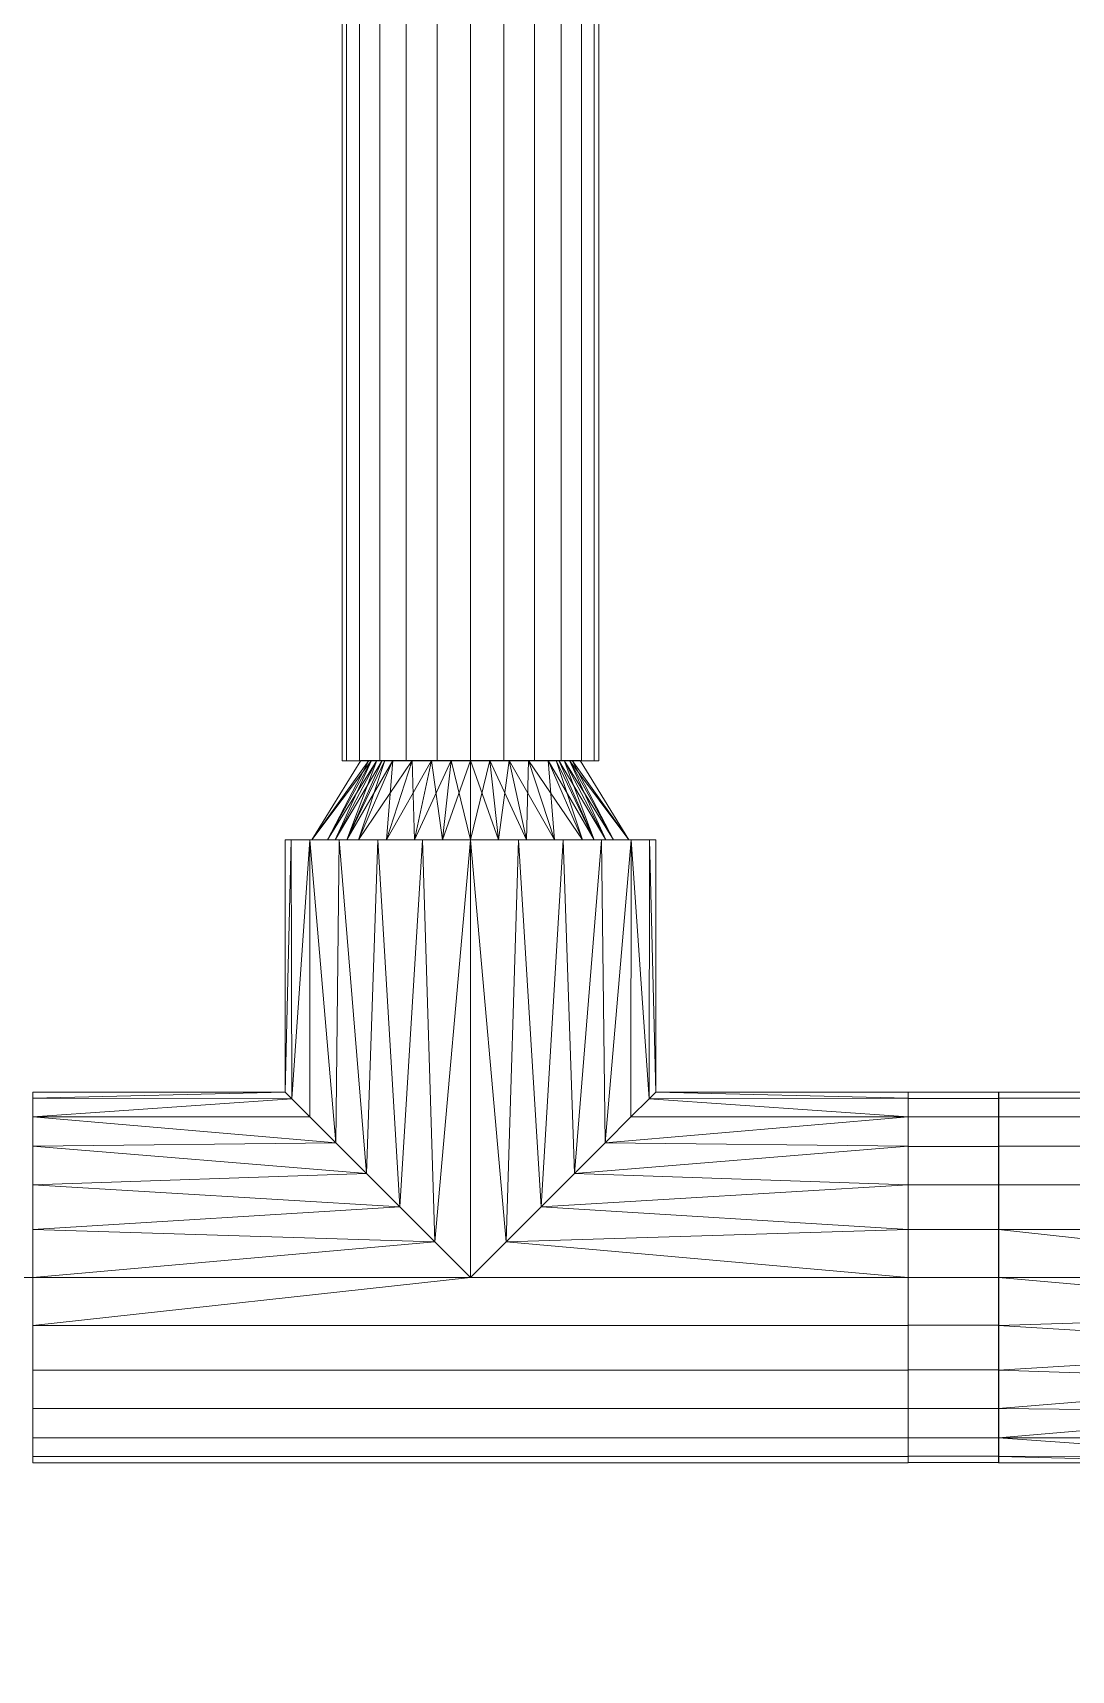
# Model space of a CAD drawing. Header units: inches. Extents: x -3325 to -59, y 5 to 733.
# Drawn here: x -3159.62 to -3154.29, y 470.65 to 479.05 of the extents above; entities that cross this region are included whole.
import ezdxf

# ---------------------------------------------------------------- set-up
doc = ezdxf.new("R2010")
doc.units = ezdxf.units.IN
doc.header["$MEASUREMENT"] = 0
doc.layers.add('P-PIPE', color=10, linetype='Continuous', lineweight=9)

# ---------------------------------------------------------------- blocks, each defined once
blk = doc.blocks.new('Tee - Welded - Generic - Standard-1125979-06 - Fifth Level')
at = {"layer": 'P-PIPE'}
mesh = blk.add_polyface(dxfattribs=at)
corners = [(-2.2441, -0.9508), (-2.2441, -0.9184, 0.2461), (-2.2441, -0.8234, 0.4754), (-2.2441, -0.6723, 0.6723), (-2.2441, -0.4754, 0.8234), (-2.2441, -0.2461, 0.9184), (-2.2441, 0, 0.9508), (-2.2441, 0.2461, 0.9184), (-2.2441, 0.4754, 0.8234), (-2.2441, 0.6723, 0.6723), (-2.2441, 0.8234, 0.4754), (-2.2441, 0.9184, 0.2461), (-2.2441, 0.9508), (-2.2441, 0.9184, -0.2461), (-2.2441, 0.8234, -0.4754), (-2.2441, 0.6723, -0.6723), (-2.2441, 0.4754, -0.8234), (-2.2441, 0.2461, -0.9184), (-2.2441, 0, -0.9508), (-2.2441, -0.2461, -0.9184), (-2.2441, -0.4754, -0.8234), (-2.2441, -0.6723, -0.6723), (-2.2441, -0.8234, -0.4754), (-2.2441, -0.9184, -0.2461)]
mesh.append_faces([[corners[k] for k in face] for face in [(10, 0, 7, 9)]], dxfattribs={"vtx0": -1, "vtx1": -1, "vtx2": -1})
mesh.append_faces([[corners[k] for k in face] for face in [(13, 21, 0, 10)]], dxfattribs={"vtx0": -1, "vtx1": -1, "vtx2": -1, "vtx3": -1})
mesh.append_faces([[corners[k] for k in face] for face in [(13, 16, 20, 21), (5, 7, 0, 1)]], dxfattribs={"vtx0": -1, "vtx1": -1, "vtx3": -1})
mesh.append_faces([[corners[k] for k in face] for face in [(4, 5, 3)]], dxfattribs={"vtx1": -1})
mesh.append_faces([[corners[k] for k in face] for face in [(18, 19, 20), (22, 23, 0, 21), (7, 8, 9), (5, 6, 7)]], dxfattribs={"vtx2": -1})
mesh.append_faces([[corners[k] for k in face] for face in [(16, 17, 18, 20), (1, 2, 3, 5)]], dxfattribs={"vtx2": -1, "vtx3": -1})
mesh.append_faces([[corners[k] for k in face] for face in [(13, 14, 15, 16), (10, 11, 12, 13)]], dxfattribs={"vtx3": -1})
mesh = blk.add_polyface(dxfattribs=at)
corners = [(-2.2441, 0.9508), (-2.2441, 0.9184, 0.2461), (-2.2441, 0.8234, 0.4754), (-2.2441, 0.6723, 0.6723), (-2.2441, 0.4754, 0.8234), (-2.2441, 0.2461, 0.9184), (-2.2441, 0, 0.9508), (-2.2441, -0.2461, 0.9184), (-2.2441, -0.4754, 0.8234), (-2.2441, -0.6723, 0.6723), (-2.2441, -0.8234, 0.4754), (-2.2441, -0.9184, 0.2461), (-2.2441, -0.9508), (-0.9508, -0.9508), (-0.9163, -0.9163, 0.2538), (-0.8229, -0.8229, 0.4762), (-0.6899, -0.6899, 0.6542), (-0.5329, -0.5329, 0.7874), (-0.3617, -0.3617, 0.8793), (-0.1826, -0.1826, 0.9331), (0, 0, 0.9508), (0.1826, -0.1826, 0.9331), (0.3617, -0.3617, 0.8793), (0.5329, -0.5329, 0.7874), (0.6899, -0.6899, 0.6542), (0.8229, -0.8229, 0.4762), (0.9163, -0.9163, 0.2538), (0.9508, -0.9508), (2.2441, -0.9508), (2.2441, -0.9184, 0.2461), (2.2441, -0.8234, 0.4754), (2.2441, -0.6723, 0.6723), (2.2441, -0.4754, 0.8234), (2.2441, -0.2461, 0.9184), (2.2441, 0, 0.9508), (2.2441, 0.2461, 0.9184), (2.2441, 0.4754, 0.8234), (2.2441, 0.6723, 0.6723), (2.2441, 0.8234, 0.4754), (2.2441, 0.9184, 0.2461), (2.2441, 0.9508)]
mesh.append_faces([[corners[k] for k in face] for face in [(13, 11, 12)]], dxfattribs={"vtx0": -1})
mesh.append_faces([[corners[k] for k in face] for face in [(27, 29, 26), (25, 30, 24), (11, 14, 10), (9, 17, 8), (16, 10, 15), (23, 32, 22), (21, 34, 20), (22, 33, 21), (33, 22, 32), (19, 7, 18), (7, 19, 6)]], dxfattribs={"vtx0": -1, "vtx1": -1})
mesh.append_faces([[corners[k] for k in face] for face in [(30, 25, 26), (24, 30, 31), (8, 17, 18), (21, 33, 34), (18, 7, 8), (20, 5, 6)]], dxfattribs={"vtx0": -1, "vtx2": -1})
mesh.append_faces([[corners[k] for k in face] for face in [(20, 34, 35, 5)]], dxfattribs={"vtx0": -1, "vtx2": -1, "vtx3": -1})
mesh.append_faces([[corners[k] for k in face] for face in [(28, 29, 27)]], dxfattribs={"vtx1": -1})
mesh.append_faces([[corners[k] for k in face] for face in [(29, 30, 26), (31, 32, 23), (23, 24, 31), (13, 14, 11), (14, 15, 10), (16, 17, 9), (9, 10, 16), (19, 20, 6)]], dxfattribs={"vtx1": -1, "vtx2": -1})
mesh.append_faces([[corners[k] for k in face] for face in [(38, 39, 1, 2), (36, 37, 3, 4), (37, 38, 2, 3), (35, 36, 4, 5)]], dxfattribs={"vtx1": -1, "vtx3": -1})
mesh.append_faces([[corners[k] for k in face] for face in [(39, 40, 0, 1)]], dxfattribs={"vtx3": -1})
mesh = blk.add_polyface(dxfattribs=at)
corners = [(-2.2441, -0.9508), (-2.2441, -0.9184, -0.2461), (-2.2441, -0.8234, -0.4754), (-2.2441, -0.6723, -0.6723), (-2.2441, -0.4754, -0.8234), (-2.2441, -0.2461, -0.9184), (-2.2441, 0, -0.9508), (-2.2441, 0.2461, -0.9184), (-2.2441, 0.4754, -0.8234), (-2.2441, 0.6723, -0.6723), (-2.2441, 0.8234, -0.4754), (-2.2441, 0.9184, -0.2461), (-2.2441, 0.9508), (2.2441, 0.9508), (2.2441, 0.9184, -0.2461), (2.2441, 0.8234, -0.4754), (2.2441, 0.6723, -0.6723), (2.2441, 0.4754, -0.8234), (2.2441, 0.2461, -0.9184), (2.2441, 0, -0.9508), (2.2441, -0.2461, -0.9184), (2.2441, -0.4754, -0.8234), (2.2441, -0.6723, -0.6723), (2.2441, -0.8234, -0.4754), (2.2441, -0.9184, -0.2461), (2.2441, -0.9508), (0.9508, -0.9508), (0.9163, -0.9163, -0.2538), (0.8229, -0.8229, -0.4762), (0.6899, -0.6899, -0.6542), (0.5329, -0.5329, -0.7874), (0.3617, -0.3617, -0.8793), (0.1826, -0.1826, -0.9331), (0, 0, -0.9508), (-0.1826, -0.1826, -0.9331), (-0.3617, -0.3617, -0.8793), (-0.5329, -0.5329, -0.7874), (-0.6899, -0.6899, -0.6542), (-0.8229, -0.8229, -0.4762), (-0.9163, -0.9163, -0.2538), (-0.9508, -0.9508)]
mesh.append_faces([[corners[k] for k in face] for face in [(1, 40, 0)]], dxfattribs={"vtx0": -1})
mesh.append_faces([[corners[k] for k in face] for face in [(33, 19, 32), (6, 34, 5), (32, 20, 31), (24, 27, 23), (27, 24, 26), (36, 4, 35), (3, 37, 2), (38, 2, 37), (21, 31, 20)]], dxfattribs={"vtx0": -1, "vtx1": -1})
mesh.append_faces([[corners[k] for k in face] for face in [(35, 4, 5), (6, 33, 34), (23, 28, 29), (29, 22, 23), (21, 30, 31), (23, 27, 28), (36, 3, 4), (3, 36, 37), (39, 1, 2)]], dxfattribs={"vtx0": -1, "vtx2": -1})
mesh.append_faces([[corners[k] for k in face] for face in [(19, 20, 32), (34, 35, 5), (6, 7, 33), (21, 22, 30), (29, 30, 22), (39, 40, 1), (38, 39, 2)]], dxfattribs={"vtx1": -1, "vtx2": -1})
mesh.append_faces([[corners[k] for k in face] for face in [(18, 19, 33, 7)]], dxfattribs={"vtx1": -1, "vtx2": -1, "vtx3": -1})
mesh.append_faces([[corners[k] for k in face] for face in [(15, 16, 9, 10), (14, 15, 10, 11), (16, 17, 8, 9), (17, 18, 7, 8)]], dxfattribs={"vtx1": -1, "vtx3": -1})
mesh.append_faces([[corners[k] for k in face] for face in [(12, 13, 14, 11), (24, 25, 26)]], dxfattribs={"vtx2": -1})
mesh = blk.add_polyface(dxfattribs=at)
corners = [(2.2441, -0.9508), (2.2441, -0.9184, -0.2461), (2.2441, -0.8234, -0.4754), (2.2441, -0.6723, -0.6723), (2.2441, -0.4754, -0.8234), (2.2441, -0.2461, -0.9184), (2.2441, 0, -0.9508), (2.2441, 0.2461, -0.9184), (2.2441, 0.4754, -0.8234), (2.2441, 0.6723, -0.6723), (2.2441, 0.8234, -0.4754), (2.2441, 0.9184, -0.2461), (2.2441, 0.9508), (2.2441, 0.9184, 0.2461), (2.2441, 0.8234, 0.4754), (2.2441, 0.6723, 0.6723), (2.2441, 0.4754, 0.8234), (2.2441, 0.2461, 0.9184), (2.2441, 0, 0.9508), (2.2441, -0.2461, 0.9184), (2.2441, -0.4754, 0.8234), (2.2441, -0.6723, 0.6723), (2.2441, -0.8234, 0.4754), (2.2441, -0.9184, 0.2461)]
mesh.append_faces([[corners[k] for k in face] for face in [(21, 19, 20)]], dxfattribs={"vtx0": -1})
mesh.append_faces([[corners[k] for k in face] for face in [(19, 23, 17, 18)]], dxfattribs={"vtx0": -1, "vtx1": -1})
mesh.append_faces([[corners[k] for k in face] for face in [(4, 8, 11, 3), (0, 3, 11, 23)]], dxfattribs={"vtx0": -1, "vtx1": -1, "vtx2": -1})
mesh.append_faces([[corners[k] for k in face] for face in [(11, 14, 17, 23)]], dxfattribs={"vtx0": -1, "vtx1": -1, "vtx2": -1, "vtx3": -1})
mesh.append_faces([[corners[k] for k in face] for face in [(9, 10, 11, 8), (4, 5, 6), (12, 13, 14, 11), (15, 16, 17, 14)]], dxfattribs={"vtx2": -1})
mesh.append_faces([[corners[k] for k in face] for face in [(6, 7, 8, 4), (21, 22, 23, 19)]], dxfattribs={"vtx2": -1, "vtx3": -1})
mesh.append_faces([[corners[k] for k in face] for face in [(0, 1, 2, 3)]], dxfattribs={"vtx3": -1})
mesh = blk.add_polyface(dxfattribs=at)
corners = [(-0.9508, -2.2441), (-0.9184, -2.2441, 0.2461), (-0.8234, -2.2441, 0.4754), (-0.6723, -2.2441, 0.6723), (-0.4754, -2.2441, 0.8234), (-0.2461, -2.2441, 0.9184), (0, -2.2441, 0.9508), (0.2461, -2.2441, 0.9184), (0.4754, -2.2441, 0.8234), (0.6723, -2.2441, 0.6723), (0.8234, -2.2441, 0.4754), (0.9184, -2.2441, 0.2461), (0.9508, -2.2441), (0.9508, -0.9508), (0.9163, -0.9163, 0.2538), (0.8229, -0.8229, 0.4762), (0.6899, -0.6899, 0.6542), (0.5329, -0.5329, 0.7874), (0.3617, -0.3617, 0.8793), (0.1826, -0.1826, 0.9331), (0, 0, 0.9508), (-0.1826, -0.1826, 0.9331), (-0.3617, -0.3617, 0.8793), (-0.5329, -0.5329, 0.7874), (-0.6899, -0.6899, 0.6542), (-0.8229, -0.8229, 0.4762), (-0.9163, -0.9163, 0.2538), (-0.9508, -0.9508)]
mesh.append_faces([[corners[k] for k in face] for face in [(13, 11, 12)]], dxfattribs={"vtx0": -1})
mesh.append_faces([[corners[k] for k in face] for face in [(22, 5, 21), (24, 3, 23), (8, 18, 7), (17, 9, 16)]], dxfattribs={"vtx0": -1, "vtx1": -1})
mesh.append_faces([[corners[k] for k in face] for face in [(24, 2, 3), (26, 1, 2), (22, 4, 5), (6, 20, 21), (21, 5, 6), (19, 6, 7), (16, 9, 10), (17, 8, 9), (6, 19, 20)]], dxfattribs={"vtx0": -1, "vtx2": -1})
mesh.append_faces([[corners[k] for k in face] for face in [(26, 27, 1), (3, 4, 23), (25, 26, 2), (24, 25, 2), (22, 23, 4), (10, 11, 14), (18, 19, 7), (17, 18, 8), (13, 14, 11), (15, 16, 10), (14, 15, 10)]], dxfattribs={"vtx1": -1, "vtx2": -1})
mesh.append_faces([[corners[k] for k in face] for face in [(27, 0, 1)]], dxfattribs={"vtx2": -1})
mesh = blk.add_polyface(dxfattribs=at)
corners = [(0.9508, -2.2441), (0.9184, -2.2441, -0.2461), (0.8234, -2.2441, -0.4754), (0.6723, -2.2441, -0.6723), (0.4754, -2.2441, -0.8234), (0.2461, -2.2441, -0.9184), (0, -2.2441, -0.9508), (-0.2461, -2.2441, -0.9184), (-0.4754, -2.2441, -0.8234), (-0.6723, -2.2441, -0.6723), (-0.8234, -2.2441, -0.4754), (-0.9184, -2.2441, -0.2461), (-0.9508, -2.2441), (-0.9508, -0.9508), (-0.9163, -0.9163, -0.2538), (-0.8229, -0.8229, -0.4762), (-0.6899, -0.6899, -0.6542), (-0.5329, -0.5329, -0.7874), (-0.3617, -0.3617, -0.8793), (-0.1826, -0.1826, -0.9331), (0, 0, -0.9508), (0.1826, -0.1826, -0.9331), (0.3617, -0.3617, -0.8793), (0.5329, -0.5329, -0.7874), (0.6899, -0.6899, -0.6542), (0.8229, -0.8229, -0.4762), (0.9163, -0.9163, -0.2538), (0.9508, -0.9508)]
mesh.append_faces([[corners[k] for k in face] for face in [(13, 11, 12)]], dxfattribs={"vtx0": -1})
mesh.append_faces([[corners[k] for k in face] for face in [(22, 5, 21), (24, 3, 23), (8, 18, 7), (17, 9, 16)]], dxfattribs={"vtx0": -1, "vtx1": -1})
mesh.append_faces([[corners[k] for k in face] for face in [(24, 2, 3), (26, 1, 2), (22, 4, 5), (6, 20, 21), (21, 5, 6), (19, 6, 7), (16, 9, 10), (17, 8, 9), (6, 19, 20)]], dxfattribs={"vtx0": -1, "vtx2": -1})
mesh.append_faces([[corners[k] for k in face] for face in [(0, 1, 27)]], dxfattribs={"vtx1": -1})
mesh.append_faces([[corners[k] for k in face] for face in [(26, 27, 1), (3, 4, 23), (25, 26, 2), (24, 25, 2), (22, 23, 4), (10, 11, 14), (18, 19, 7), (17, 18, 8), (13, 14, 11), (15, 16, 10), (14, 15, 10)]], dxfattribs={"vtx1": -1, "vtx2": -1})
mesh = blk.add_polyface(dxfattribs=at)
corners = [(-0.9508, -2.2441), (-0.9184, -2.2441, -0.2461), (-0.8234, -2.2441, -0.4754), (-0.6723, -2.2441, -0.6723), (-0.4754, -2.2441, -0.8234), (-0.2461, -2.2441, -0.9184), (0, -2.2441, -0.9508), (0.2461, -2.2441, -0.9184), (0.4754, -2.2441, -0.8234), (0.6723, -2.2441, -0.6723), (0.8234, -2.2441, -0.4754), (0.9184, -2.2441, -0.2461), (0.9508, -2.2441), (0.9184, -2.2441, 0.2461), (0.8234, -2.2441, 0.4754), (0.6723, -2.2441, 0.6723), (0.4754, -2.2441, 0.8234), (0.2461, -2.2441, 0.9184), (0, -2.2441, 0.9508), (-0.2461, -2.2441, 0.9184), (-0.4754, -2.2441, 0.8234), (-0.6723, -2.2441, 0.6723), (-0.8234, -2.2441, 0.4754), (-0.9184, -2.2441, 0.2461)]
mesh.append_faces([[corners[k] for k in face] for face in [(6, 4, 5), (21, 19, 20)]], dxfattribs={"vtx0": -1})
mesh.append_faces([[corners[k] for k in face] for face in [(23, 6, 11, 14), (23, 14, 17, 19)]], dxfattribs={"vtx0": -1, "vtx1": -1, "vtx2": -1, "vtx3": -1})
mesh.append_faces([[corners[k] for k in face] for face in [(6, 23, 3, 4)]], dxfattribs={"vtx0": -1, "vtx1": -1, "vtx3": -1})
mesh.append_faces([[corners[k] for k in face] for face in [(3, 23, 0)]], dxfattribs={"vtx0": -1, "vtx2": -1})
mesh.append_faces([[corners[k] for k in face] for face in [(16, 17, 14, 15)]], dxfattribs={"vtx1": -1})
mesh.append_faces([[corners[k] for k in face] for face in [(12, 13, 14, 11), (17, 18, 19)]], dxfattribs={"vtx2": -1})
mesh.append_faces([[corners[k] for k in face] for face in [(9, 10, 11, 6), (21, 22, 23, 19)]], dxfattribs={"vtx2": -1, "vtx3": -1})
mesh.append_faces([[corners[k] for k in face] for face in [(6, 7, 8, 9), (0, 1, 2, 3)]], dxfattribs={"vtx3": -1})
blk = doc.blocks.new('Transition - Generic - Plumbing-CW-1022941-06 - Fifth Level')
at = {"layer": 'P-PIPE'}
mesh = blk.add_polyface(dxfattribs=at)
corners = [(0, -0.8125), (0, -0.5745, 0.5745), (0, 0, 0.8125), (0, 0.5745, 0.5745), (0, 0.8125), (0, 0.5745, -0.5745), (0, 0, -0.8125), (0, -0.5745, -0.5745)]
mesh.append_faces([[corners[k] for k in face] for face in [(5, 3, 4)]], dxfattribs={"vtx0": -1})
mesh.append_faces([[corners[k] for k in face] for face in [(0, 3, 5, 6)]], dxfattribs={"vtx0": -1, "vtx1": -1, "vtx3": -1})
mesh.append_faces([[corners[k] for k in face] for face in [(2, 3, 0, 1), (7, 0, 6)]], dxfattribs={"vtx1": -1})
mesh = blk.add_polyface(dxfattribs=at)
corners = [(0, -0.8125), (0, -0.5745, -0.5745), (0, 0, -0.8125), (0, 0.5745, -0.5745), (0, 0.8125), (0.4063, 0.5625), (0.4063, 0.3977, -0.3977), (0.4063, 0, -0.5625), (0.4063, -0.3977, -0.3977), (0.4063, -0.5625), (0.4063, 0.4523, -0.2661), (0, 0.6935, -0.2873), (0, 0.7329, -0.1922), (0, 0.2873, -0.6935), (0.4063, 0.1989, -0.4801), (0.4063, 0.0994, -0.5213), (0.4063, -0.4801, -0.1989), (0, -0.6935, -0.2873), (0, -0.634, -0.4309), (0.4063, -0.1989, -0.4801), (0, -0.2873, -0.6935), (0, -0.1436, -0.753), (0, 0.634, -0.4309), (0.4063, 0.5074, -0.1331), (0, 0.4309, -0.634), (0.4063, 0.2983, -0.4389), (0, 0.1436, -0.753), (0, -0.7329, -0.1922), (0.4063, -0.5213, -0.0994), (0.4063, -0.4389, -0.2983), (0, -0.4309, -0.634), (0.4063, -0.2983, -0.4389), (0.4063, -0.0994, -0.5213)]
mesh.append_faces([[corners[k] for k in face] for face in [(23, 4, 5)]], dxfattribs={"vtx0": -1})
mesh.append_faces([[corners[k] for k in face] for face in [(4, 23, 12), (14, 24, 25), (6, 22, 10), (13, 15, 26), (29, 1, 8), (16, 18, 29), (1, 29, 18), (19, 21, 32), (7, 26, 15), (2, 32, 21), (22, 6, 3), (10, 11, 23), (3, 25, 24), (15, 13, 14), (18, 16, 17), (20, 31, 30), (21, 19, 20)]], dxfattribs={"vtx0": -1, "vtx1": -1})
mesh.append_faces([[corners[k] for k in face] for face in [(14, 13, 24), (7, 2, 26), (3, 6, 25), (23, 11, 12), (2, 7, 32), (27, 16, 28), (8, 1, 30)]], dxfattribs={"vtx0": -1, "vtx2": -1})
mesh.append_faces([[corners[k] for k in face] for face in [(9, 0, 28)]], dxfattribs={"vtx1": -1})
mesh.append_faces([[corners[k] for k in face] for face in [(27, 17, 16), (19, 31, 20), (31, 8, 30), (22, 11, 10), (0, 27, 28)]], dxfattribs={"vtx1": -1, "vtx2": -1})
mesh = blk.add_polyface(dxfattribs=at)
corners = [(0, 0.8125), (0, 0.5745, 0.5745), (0, 0, 0.8125), (0, -0.5745, 0.5745), (0, -0.8125), (0.4063, -0.5625), (0.4063, -0.3977, 0.3977), (0.4063, 0, 0.5625), (0.4063, 0.3977, 0.3977), (0.4063, 0.5625), (0.4063, -0.4523, 0.2661), (0, -0.6935, 0.2873), (0, -0.7329, 0.1922), (0, -0.2873, 0.6935), (0.4063, -0.1989, 0.4801), (0.4063, -0.0994, 0.5213), (0.4063, 0.4801, 0.1989), (0, 0.6935, 0.2873), (0, 0.634, 0.4309), (0.4063, 0.1989, 0.4801), (0, 0.2873, 0.6935), (0, 0.1436, 0.753), (0, -0.634, 0.4309), (0.4063, -0.5074, 0.1331), (0, -0.4309, 0.634), (0.4063, -0.2983, 0.4389), (0, -0.1436, 0.753), (0, 0.7329, 0.1922), (0.4063, 0.5213, 0.0994), (0.4063, 0.4389, 0.2983), (0, 0.4309, 0.634), (0.4063, 0.2983, 0.4389), (0.4063, 0.0994, 0.5213)]
mesh.append_faces([[corners[k] for k in face] for face in [(23, 4, 5)]], dxfattribs={"vtx0": -1})
mesh.append_faces([[corners[k] for k in face] for face in [(4, 23, 12), (14, 24, 25), (6, 22, 10), (13, 15, 26), (29, 1, 8), (16, 18, 29), (1, 29, 18), (19, 21, 32), (7, 26, 15), (2, 32, 21), (22, 6, 3), (10, 11, 23), (3, 25, 24), (15, 13, 14), (18, 16, 17), (20, 31, 30), (21, 19, 20)]], dxfattribs={"vtx0": -1, "vtx1": -1})
mesh.append_faces([[corners[k] for k in face] for face in [(14, 13, 24), (7, 2, 26), (3, 6, 25), (23, 11, 12), (2, 7, 32), (27, 16, 28), (8, 1, 30)]], dxfattribs={"vtx0": -1, "vtx2": -1})
mesh.append_faces([[corners[k] for k in face] for face in [(9, 0, 28)]], dxfattribs={"vtx1": -1})
mesh.append_faces([[corners[k] for k in face] for face in [(27, 17, 16), (19, 31, 20), (31, 8, 30), (22, 11, 10), (0, 27, 28)]], dxfattribs={"vtx1": -1, "vtx2": -1})
mesh = blk.add_polyface(dxfattribs=at)
corners = [(0.4063, -0.5625), (0.4063, -0.3977, -0.3977), (0.4063, 0, -0.5625), (0.4063, 0.3977, -0.3977), (0.4063, 0.5625), (0.4063, 0.3977, 0.3977), (0.4063, 0, 0.5625), (0.4063, -0.3977, 0.3977)]
mesh.append_faces([[corners[k] for k in face] for face in [(4, 7, 1, 2)]], dxfattribs={"vtx0": -1, "vtx1": -1, "vtx3": -1})
mesh.append_faces([[corners[k] for k in face] for face in [(3, 4, 2)]], dxfattribs={"vtx1": -1})
mesh.append_faces([[corners[k] for k in face] for face in [(5, 6, 7, 4), (7, 0, 1)]], dxfattribs={"vtx2": -1})

msp = doc.modelspace()

# ---------------------------------------------------------------- linework, layer by layer
at = {"layer": 'P-PIPE', "color": 1}
for p, q in [((-3157.373, 475.3143, 1075), (-3157.373, 501.0045, 1075)), ((-3157.373, 475.3143, 1075), (-3157.373, 501.0045, 1075)), ((-3157.373, 474.9081, 1075), (-3157.373, 475.3143, 1075)), ((-3157.373, 474.9081, 1075), (-3157.373, 472.664, 1075)), ((-3159.6171, 472.664, 1075), (-3161.5264, 472.664, 1075)), ((-3159.6171, 472.664, 1075), (-3161.5264, 472.664, 1075)), ((-3159.6171, 472.664, 1075), (-3155.1289, 472.664, 1075)), ((-3154.665, 472.664, 1075), (-3155.1289, 472.664, 1075)), ((-3154.665, 472.664, 1075), (-3155.1289, 472.664, 1075)), ((-3154.665, 472.664, 1075), (-3150.1768, 472.664, 1075))]:
    msp.add_line(p, q, dxfattribs=at)

# ---------------------------------------------------------------- block references
at = {"layer": 'P-PIPE', "color": 1, "rotation": 90}
msp.add_blockref('Transition - Generic - Plumbing-CW-1022941-06 - Fifth Level', (-3157.373, 474.9081, 1075), dxfattribs=at)
at = {"layer": 'P-PIPE', "color": 1, "extrusion": (0, 0, -1), "rotation": 180}
msp.add_blockref('Tee - Welded - Generic - Standard-1125979-06 - Fifth Level', (3157.373, 472.664, -1075), dxfattribs=at)
at = {"layer": 'P-PIPE', "color": 1}
msp.add_blockref('Tee - Welded - Generic - Standard-1125979-06 - Fifth Level', (-3152.4209, 472.664, 1075), dxfattribs=at)

# ---------------------------------------------------------------- meshes
mesh = msp.add_polyface(dxfattribs=at)
corners = [(-3158.0306, 475.3143, 1075), (-3158.0079, 475.3143, 1075.1701), (-3157.9424, 475.3143, 1075.3287), (-3157.838, 475.3143, 1075.4649), (-3157.7018, 475.3143, 1075.5694), (-3157.5432, 475.3143, 1075.6351), (-3157.3729, 475.3143, 1075.6575), (-3157.3729, 501.0045, 1075.6575), (-3157.5432, 501.0045, 1075.6351), (-3157.7018, 501.0045, 1075.5694), (-3157.838, 501.0045, 1075.4649), (-3157.9424, 501.0045, 1075.3287), (-3158.0079, 501.0045, 1075.1701), (-3158.0306, 501.0045, 1075)]
mesh.append_faces([[corners[k] for k in face] for face in [(7, 8, 5, 6)]], dxfattribs={"vtx1": -1, "color": 1})
mesh.append_faces([[corners[k] for k in face] for face in [(8, 9, 4, 5), (3, 4, 9, 10), (11, 12, 1, 2), (2, 3, 10, 11)]], dxfattribs={"vtx1": -1, "vtx3": -1, "color": 1})
mesh.append_faces([[corners[k] for k in face] for face in [(12, 13, 0, 1)]], dxfattribs={"vtx3": -1, "color": 1})
mesh = msp.add_polyface(dxfattribs=at)
corners = [(-3157.3729, 475.3143, 1074.3425), (-3157.5432, 475.3143, 1074.3649), (-3157.7018, 475.3143, 1074.4306), (-3157.838, 475.3143, 1074.535), (-3157.9424, 475.3143, 1074.6713), (-3158.0079, 475.3143, 1074.8298), (-3158.0306, 475.3143, 1075), (-3158.0306, 501.0045, 1075), (-3158.0079, 501.0045, 1074.8298), (-3157.9424, 501.0045, 1074.6713), (-3157.838, 501.0045, 1074.535), (-3157.7018, 501.0045, 1074.4306), (-3157.5432, 501.0045, 1074.3649), (-3157.3729, 501.0045, 1074.3425)]
mesh.append_faces([[corners[k] for k in face] for face in [(7, 8, 5, 6)]], dxfattribs={"vtx1": -1, "color": 1})
mesh.append_faces([[corners[k] for k in face] for face in [(8, 9, 4, 5), (3, 4, 9, 10), (11, 12, 1, 2), (2, 3, 10, 11)]], dxfattribs={"vtx1": -1, "vtx3": -1, "color": 1})
mesh.append_faces([[corners[k] for k in face] for face in [(12, 13, 0, 1)]], dxfattribs={"vtx3": -1, "color": 1})
mesh = msp.add_polyface(dxfattribs=at)
corners = [(-3157.3729, 475.3143, 1075.6575), (-3157.2026, 475.3143, 1075.6351), (-3157.0441, 475.3143, 1075.5694), (-3156.9082, 475.3143, 1075.4649), (-3156.8035, 475.3143, 1075.3287), (-3156.7379, 475.3143, 1075.1701), (-3156.7156, 475.3143, 1075), (-3156.7156, 501.0045, 1075), (-3156.7379, 501.0045, 1075.1701), (-3156.8035, 501.0045, 1075.3287), (-3156.9082, 501.0045, 1075.4649), (-3157.0441, 501.0045, 1075.5694), (-3157.2026, 501.0045, 1075.6351), (-3157.3729, 501.0045, 1075.6575)]
mesh.append_faces([[corners[k] for k in face] for face in [(8, 9, 4, 5), (3, 4, 9, 10), (11, 12, 1, 2), (2, 3, 10, 11)]], dxfattribs={"vtx1": -1, "vtx3": -1, "color": 1})
mesh.append_faces([[corners[k] for k in face] for face in [(6, 7, 8, 5)]], dxfattribs={"vtx2": -1, "color": 1})
mesh.append_faces([[corners[k] for k in face] for face in [(12, 13, 0, 1)]], dxfattribs={"vtx3": -1, "color": 1})
mesh = msp.add_polyface(dxfattribs=at)
corners = [(-3156.7156, 475.3143, 1075), (-3156.7379, 475.3143, 1074.8298), (-3156.8035, 475.3143, 1074.6713), (-3156.9082, 475.3143, 1074.535), (-3157.0441, 475.3143, 1074.4306), (-3157.2026, 475.3143, 1074.3649), (-3157.3729, 475.3143, 1074.3425), (-3157.3729, 501.0045, 1074.3425), (-3157.2026, 501.0045, 1074.3649), (-3157.0441, 501.0045, 1074.4306), (-3156.9082, 501.0045, 1074.535), (-3156.8035, 501.0045, 1074.6713), (-3156.7379, 501.0045, 1074.8298), (-3156.7156, 501.0045, 1075)]
mesh.append_faces([[corners[k] for k in face] for face in [(7, 8, 5, 6)]], dxfattribs={"vtx1": -1, "color": 1})
mesh.append_faces([[corners[k] for k in face] for face in [(8, 9, 4, 5), (3, 4, 9, 10), (11, 12, 1, 2), (2, 3, 10, 11)]], dxfattribs={"vtx1": -1, "vtx3": -1, "color": 1})
mesh.append_faces([[corners[k] for k in face] for face in [(12, 13, 0, 1)]], dxfattribs={"vtx3": -1, "color": 1})
mesh = msp.add_polyface(dxfattribs=at)
corners = [(-3156.7156, 475.3143, 1075), (-3156.7379, 475.3143, 1075.1701), (-3156.8035, 475.3143, 1075.3287), (-3156.9082, 475.3143, 1075.4649), (-3157.0441, 475.3143, 1075.5694), (-3157.2026, 475.3143, 1075.6351), (-3157.3729, 475.3143, 1075.6575), (-3157.5432, 475.3143, 1075.6351), (-3157.7018, 475.3143, 1075.5694), (-3157.838, 475.3143, 1075.4649), (-3157.9424, 475.3143, 1075.3287), (-3158.0079, 475.3143, 1075.1701), (-3158.0306, 475.3143, 1075), (-3158.0079, 475.3143, 1074.8298), (-3157.9424, 475.3143, 1074.6713), (-3157.838, 475.3143, 1074.535), (-3157.7018, 475.3143, 1074.4306), (-3157.5432, 475.3143, 1074.3649), (-3157.3729, 475.3143, 1074.3425), (-3157.2026, 475.3143, 1074.3649), (-3157.0441, 475.3143, 1074.4306), (-3156.9082, 475.3143, 1074.535), (-3156.8035, 475.3143, 1074.6713), (-3156.7379, 475.3143, 1074.8298)]
mesh.append_faces([[corners[k] for k in face] for face in [(6, 4, 5)]], dxfattribs={"vtx0": -1, "color": 1})
mesh.append_faces([[corners[k] for k in face] for face in [(23, 11, 13, 18), (6, 11, 1, 4)]], dxfattribs={"vtx0": -1, "vtx1": -1, "vtx2": -1, "vtx3": -1, "color": 1})
mesh.append_faces([[corners[k] for k in face] for face in [(13, 15, 16, 18)]], dxfattribs={"vtx0": -1, "vtx2": -1, "vtx3": -1, "color": 1})
mesh.append_faces([[corners[k] for k in face] for face in [(17, 18, 16), (14, 15, 13), (10, 11, 8, 9)]], dxfattribs={"vtx1": -1, "color": 1})
mesh.append_faces([[corners[k] for k in face] for face in [(21, 22, 23, 20), (11, 12, 13)]], dxfattribs={"vtx2": -1, "color": 1})
mesh.append_faces([[corners[k] for k in face] for face in [(18, 19, 20, 23), (6, 7, 8, 11), (23, 0, 1, 11)]], dxfattribs={"vtx2": -1, "vtx3": -1, "color": 1})
mesh.append_faces([[corners[k] for k in face] for face in [(1, 2, 3, 4)]], dxfattribs={"vtx3": -1, "color": 1})
mesh = msp.add_polyface(dxfattribs=at)
corners = [(-3155.1288, 473.614, 1075), (-3155.1288, 473.5816, 1074.7541), (-3155.1288, 473.4867, 1074.525), (-3155.1288, 473.3357, 1074.3282), (-3155.1288, 473.139, 1074.1772), (-3155.1288, 472.9099, 1074.0824), (-3155.1288, 472.664, 1074.05), (-3155.1288, 472.4181, 1074.0824), (-3155.1288, 472.189, 1074.1772), (-3155.1288, 471.9922, 1074.3282), (-3155.1288, 471.8413, 1074.525), (-3155.1288, 471.7463, 1074.7541), (-3155.1288, 471.714, 1075), (-3155.1288, 471.7463, 1075.2458), (-3155.1288, 471.8413, 1075.475), (-3155.1288, 471.9922, 1075.6718), (-3155.1288, 472.189, 1075.8227), (-3155.1288, 472.4181, 1075.9177), (-3155.1288, 472.664, 1075.95), (-3155.1288, 472.9099, 1075.9177), (-3155.1288, 473.139, 1075.8227), (-3155.1288, 473.3357, 1075.6718), (-3155.1288, 473.4867, 1075.475), (-3155.1288, 473.5816, 1075.2458)]
mesh.append_faces([[corners[k] for k in face] for face in [(11, 9, 10)]], dxfattribs={"vtx0": -1, "color": 1})
mesh.append_faces([[corners[k] for k in face] for face in [(1, 4, 23, 0)]], dxfattribs={"vtx0": -1, "vtx1": -1, "color": 1})
mesh.append_faces([[corners[k] for k in face] for face in [(4, 20, 23), (8, 13, 16)]], dxfattribs={"vtx0": -1, "vtx1": -1, "vtx2": -1, "color": 1})
mesh.append_faces([[corners[k] for k in face] for face in [(16, 19, 20, 8)]], dxfattribs={"vtx0": -1, "vtx2": -1, "vtx3": -1, "color": 1})
mesh.append_faces([[corners[k] for k in face] for face in [(12, 13, 11)]], dxfattribs={"vtx1": -1, "color": 1})
mesh.append_faces([[corners[k] for k in face] for face in [(4, 5, 8, 20), (8, 9, 11, 13)]], dxfattribs={"vtx1": -1, "vtx2": -1, "vtx3": -1, "color": 1})
mesh.append_faces([[corners[k] for k in face] for face in [(21, 22, 23, 20), (17, 18, 19, 16)]], dxfattribs={"vtx2": -1, "color": 1})
mesh.append_faces([[corners[k] for k in face] for face in [(1, 2, 3, 4), (5, 6, 7, 8), (13, 14, 15, 16)]], dxfattribs={"vtx3": -1, "color": 1})
mesh = msp.add_polyface(dxfattribs=at)
corners = [(-3154.6648, 472.664, 1075.95), (-3154.6648, 472.9099, 1075.9177), (-3154.6648, 473.139, 1075.8227), (-3154.6648, 473.3357, 1075.6718), (-3154.6648, 473.4867, 1075.475), (-3154.6648, 473.5816, 1075.2458), (-3154.6648, 473.614, 1075), (-3155.1288, 473.614, 1075), (-3155.1288, 473.5816, 1075.2458), (-3155.1288, 473.4867, 1075.475), (-3155.1288, 473.3357, 1075.6718), (-3155.1288, 473.139, 1075.8227), (-3155.1288, 472.9099, 1075.9177), (-3155.1288, 472.664, 1075.95)]
mesh.append_faces([[corners[k] for k in face] for face in [(1, 12, 13, 0)]], dxfattribs={"vtx0": -1, "color": 1})
mesh.append_faces([[corners[k] for k in face] for face in [(5, 8, 9, 4), (10, 3, 4, 9), (2, 11, 12, 1), (11, 2, 3, 10)]], dxfattribs={"vtx0": -1, "vtx2": -1, "color": 1})
mesh.append_faces([[corners[k] for k in face] for face in [(6, 7, 8, 5)]], dxfattribs={"vtx2": -1, "color": 1})
mesh = msp.add_polyface(dxfattribs=at)
corners = [(-3154.6648, 473.614, 1075), (-3154.6648, 473.5816, 1074.7541), (-3154.6648, 473.4867, 1074.525), (-3154.6648, 473.3357, 1074.3282), (-3154.6648, 473.139, 1074.1772), (-3154.6648, 472.9099, 1074.0824), (-3154.6648, 472.664, 1074.05), (-3155.1288, 472.664, 1074.05), (-3155.1288, 472.9099, 1074.0824), (-3155.1288, 473.139, 1074.1772), (-3155.1288, 473.3357, 1074.3282), (-3155.1288, 473.4867, 1074.525), (-3155.1288, 473.5816, 1074.7541), (-3155.1288, 473.614, 1075)]
mesh.append_faces([[corners[k] for k in face] for face in [(1, 12, 13, 0)]], dxfattribs={"vtx0": -1, "color": 1})
mesh.append_faces([[corners[k] for k in face] for face in [(5, 8, 9, 4), (10, 3, 4, 9), (2, 11, 12, 1), (11, 2, 3, 10)]], dxfattribs={"vtx0": -1, "vtx2": -1, "color": 1})
mesh.append_faces([[corners[k] for k in face] for face in [(6, 7, 8, 5)]], dxfattribs={"vtx2": -1, "color": 1})
mesh = msp.add_polyface(dxfattribs=at)
corners = [(-3154.6648, 473.614, 1075), (-3154.6648, 473.5816, 1075.2458), (-3154.6648, 473.4867, 1075.475), (-3154.6648, 473.3357, 1075.6718), (-3154.6648, 473.139, 1075.8227), (-3154.6648, 472.9099, 1075.9177), (-3154.6648, 472.664, 1075.95), (-3154.6648, 472.4181, 1075.9177), (-3154.6648, 472.189, 1075.8227), (-3154.6648, 471.9922, 1075.6718), (-3154.6648, 471.8413, 1075.475), (-3154.6648, 471.7463, 1075.2458), (-3154.6648, 471.714, 1075), (-3154.6648, 471.7463, 1074.7541), (-3154.6648, 471.8413, 1074.525), (-3154.6648, 471.9922, 1074.3282), (-3154.6648, 472.189, 1074.1772), (-3154.6648, 472.4181, 1074.0824), (-3154.6648, 472.664, 1074.05), (-3154.6648, 472.9099, 1074.0824), (-3154.6648, 473.139, 1074.1772), (-3154.6648, 473.3357, 1074.3282), (-3154.6648, 473.4867, 1074.525), (-3154.6648, 473.5816, 1074.7541)]
mesh.append_faces([[corners[k] for k in face] for face in [(13, 11, 12)]], dxfattribs={"vtx0": -1, "color": 1})
mesh.append_faces([[corners[k] for k in face] for face in [(1, 20, 23, 0)]], dxfattribs={"vtx0": -1, "vtx1": -1, "color": 1})
mesh.append_faces([[corners[k] for k in face] for face in [(1, 4, 20), (8, 11, 16)]], dxfattribs={"vtx0": -1, "vtx1": -1, "vtx2": -1, "color": 1})
mesh.append_faces([[corners[k] for k in face] for face in [(16, 19, 20, 4), (13, 15, 16, 11)]], dxfattribs={"vtx0": -1, "vtx2": -1, "vtx3": -1, "color": 1})
mesh.append_faces([[corners[k] for k in face] for face in [(14, 15, 13)]], dxfattribs={"vtx1": -1, "color": 1})
mesh.append_faces([[corners[k] for k in face] for face in [(4, 5, 8, 16)]], dxfattribs={"vtx1": -1, "vtx2": -1, "vtx3": -1, "color": 1})
mesh.append_faces([[corners[k] for k in face] for face in [(21, 22, 23, 20), (17, 18, 19, 16), (9, 10, 11, 8)]], dxfattribs={"vtx2": -1, "color": 1})
mesh.append_faces([[corners[k] for k in face] for face in [(1, 2, 3, 4), (5, 6, 7, 8)]], dxfattribs={"vtx3": -1, "color": 1})
mesh = msp.add_polyface(dxfattribs=at)
corners = [(-3154.6648, 471.714, 1075), (-3154.6648, 471.7463, 1075.2458), (-3154.6648, 471.8413, 1075.475), (-3154.6648, 471.9922, 1075.6718), (-3154.6648, 472.189, 1075.8227), (-3154.6648, 472.4181, 1075.9177), (-3154.6648, 472.664, 1075.95), (-3155.1288, 472.664, 1075.95), (-3155.1288, 472.4181, 1075.9177), (-3155.1288, 472.189, 1075.8227), (-3155.1288, 471.9922, 1075.6718), (-3155.1288, 471.8413, 1075.475), (-3155.1288, 471.7463, 1075.2458), (-3155.1288, 471.714, 1075)]
mesh.append_faces([[corners[k] for k in face] for face in [(1, 12, 13, 0)]], dxfattribs={"vtx0": -1, "color": 1})
mesh.append_faces([[corners[k] for k in face] for face in [(5, 8, 9, 4), (10, 3, 4, 9), (2, 11, 12, 1), (11, 2, 3, 10)]], dxfattribs={"vtx0": -1, "vtx2": -1, "color": 1})
mesh.append_faces([[corners[k] for k in face] for face in [(6, 7, 8, 5)]], dxfattribs={"vtx2": -1, "color": 1})
mesh = msp.add_polyface(dxfattribs=at)
corners = [(-3154.6648, 472.664, 1074.05), (-3154.6648, 472.4181, 1074.0824), (-3154.6648, 472.189, 1074.1772), (-3154.6648, 471.9922, 1074.3282), (-3154.6648, 471.8413, 1074.525), (-3154.6648, 471.7463, 1074.7541), (-3154.6648, 471.714, 1075), (-3155.1288, 471.714, 1075), (-3155.1288, 471.7463, 1074.7541), (-3155.1288, 471.8413, 1074.525), (-3155.1288, 471.9922, 1074.3282), (-3155.1288, 472.189, 1074.1772), (-3155.1288, 472.4181, 1074.0824), (-3155.1288, 472.664, 1074.05)]
mesh.append_faces([[corners[k] for k in face] for face in [(1, 12, 13, 0)]], dxfattribs={"vtx0": -1, "color": 1})
mesh.append_faces([[corners[k] for k in face] for face in [(5, 8, 9, 4), (10, 3, 4, 9), (2, 11, 12, 1), (11, 2, 3, 10)]], dxfattribs={"vtx0": -1, "vtx2": -1, "color": 1})
mesh.append_faces([[corners[k] for k in face] for face in [(6, 7, 8, 5)]], dxfattribs={"vtx2": -1, "color": 1})

doc.saveas('drawing.dxf')
